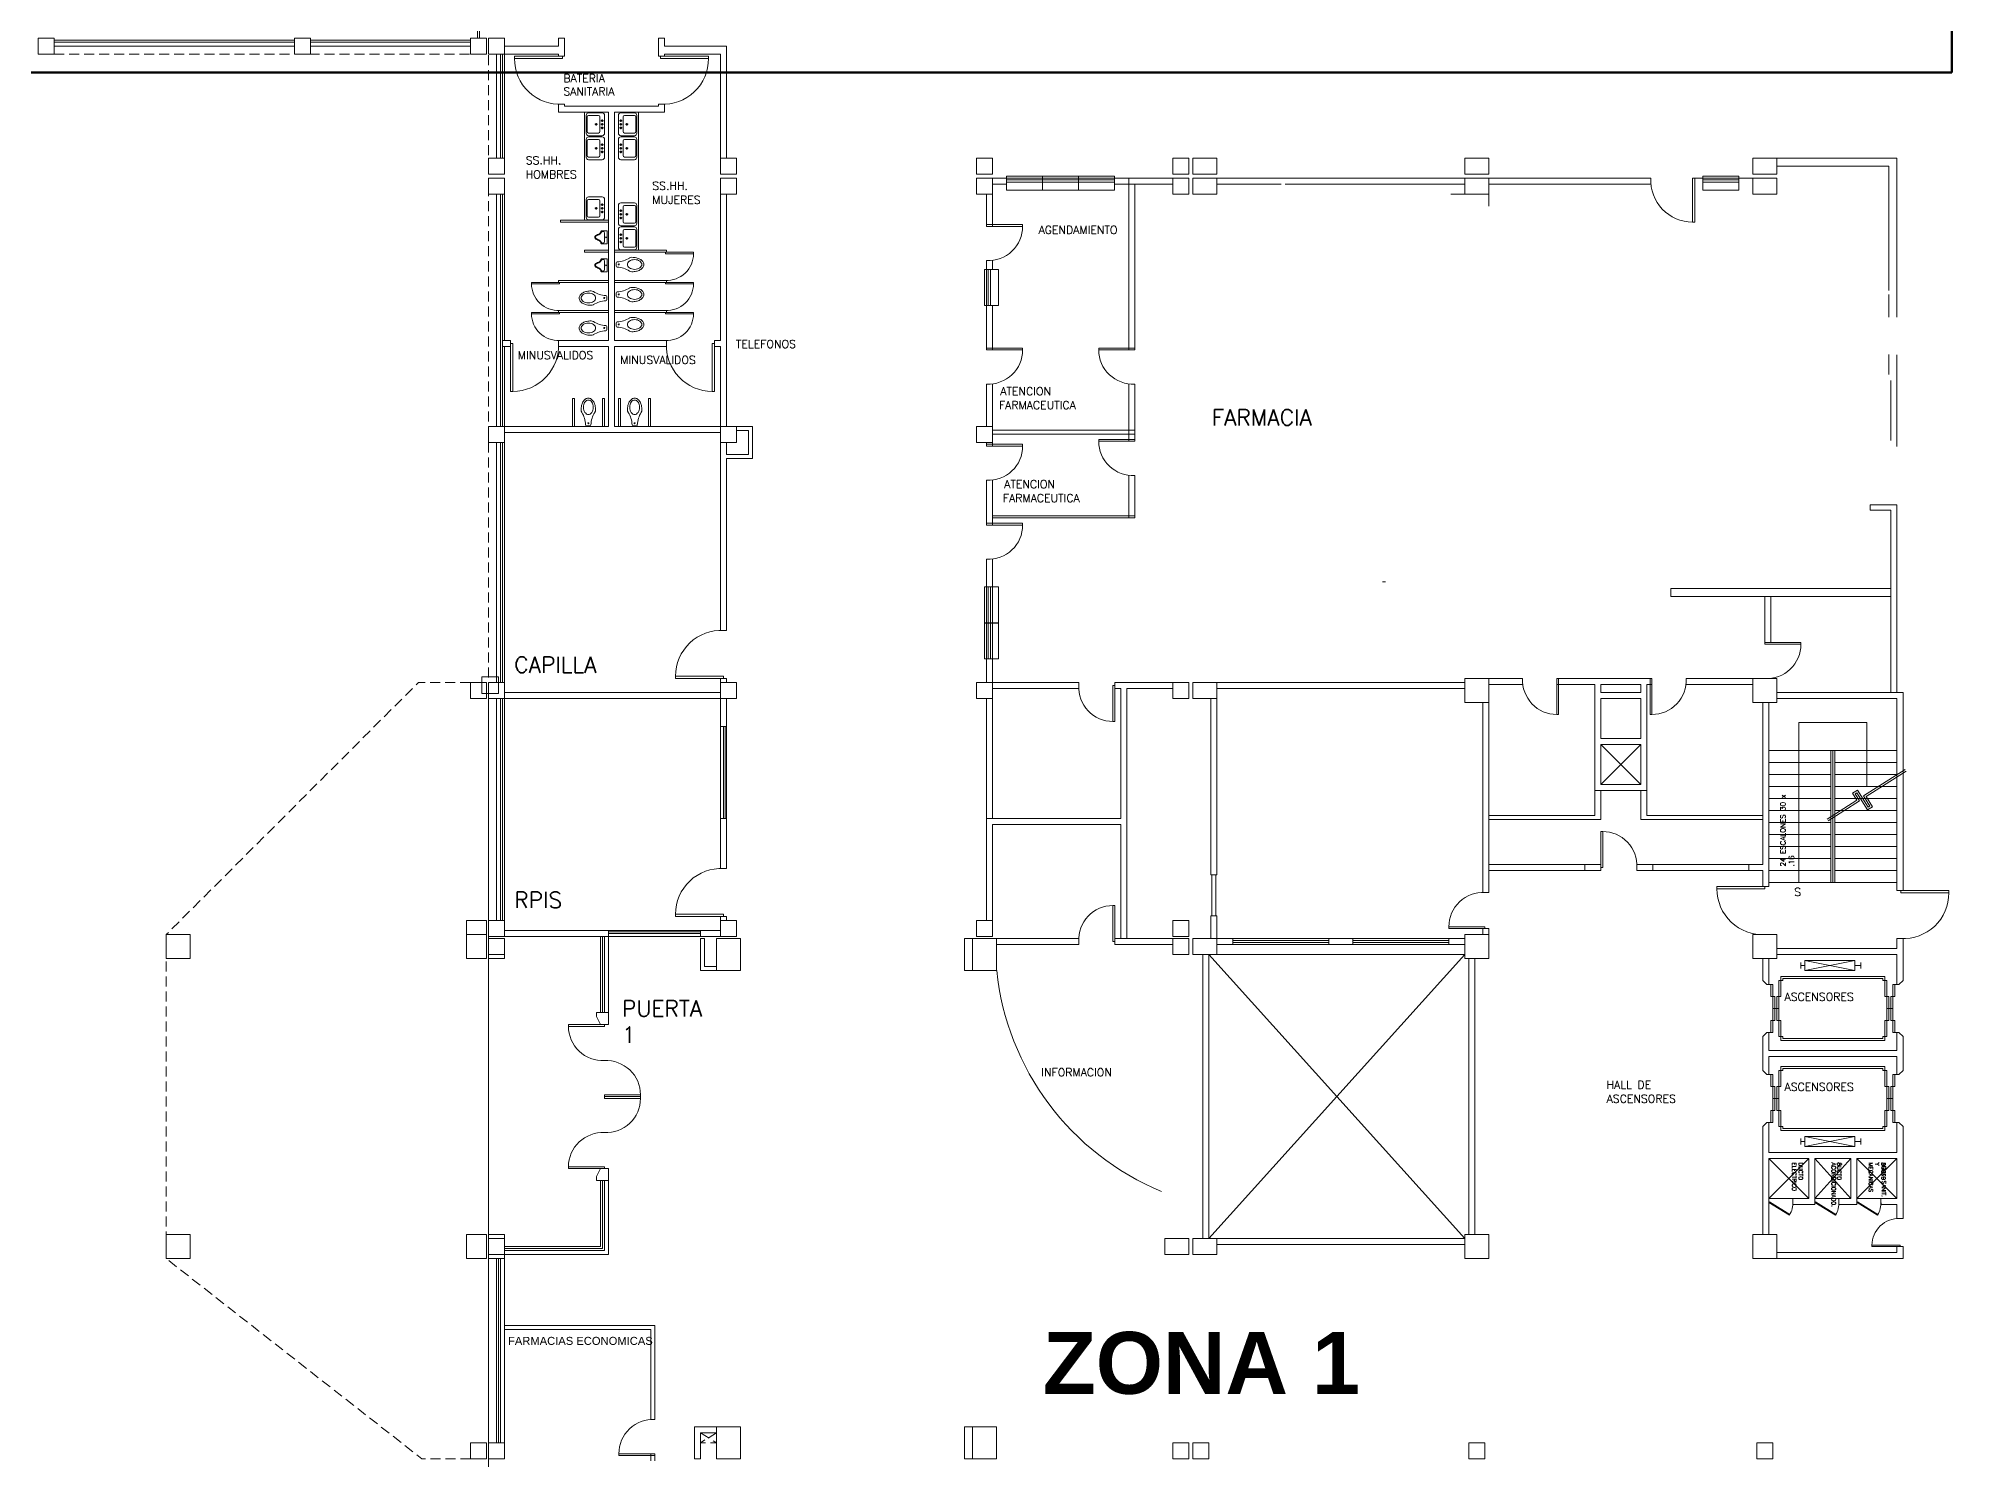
# Model space of a CAD drawing. Header units: millimetres. Extents: x 3379916 to 3461107, y 1810459 to 1930088.
# Drawn here: x 3411857 to 3459675, y 1849084 to 1884609 of the extents above; entities that cross this region are included whole.
import ezdxf

# ---------------------------------------------------------------- set-up
doc = ezdxf.new("R2010")
doc.units = ezdxf.units.MM
doc.linetypes.add('IMPORT-HIDDEN', pattern=[375, 250, -125])
for name, color, linetype, lineweight in [('AY', 1, 'Continuous', 9), ('COL', 2, 'Continuous', 9), ('GR', 6, 'Continuous', 9), ('MU', 1, 'Continuous', 9), ('NO', 7, 'Continuous', 9), ('PA', 7, 'Continuous', 9), ('planos entrada_dwg', 8, 'Continuous', 9), ('PU', 1, 'Continuous', 9), ('SA', 1, 'Continuous', 9), ('TA', 3, 'Continuous', 9), ('VE', 5, 'Continuous', 9), ('ZONAS', 20, 'Continuous', 50)]:
    doc.layers.add(name, color=color, linetype=linetype, lineweight=lineweight)
doc.styles.add('Arial_1', font='arial.ttf', dxfattribs={"height": 200})
doc.styles.add('Arial_B', font='arialbd.ttf', dxfattribs={"height": 1547.619048})
doc.styles.add('RomanS', font='romans__.ttf', dxfattribs={"height": 101209.372638})
doc.styles.add('RomanS_1', font='romans__.ttf', dxfattribs={"height": 130})
doc.styles.add('RomanS_2', font='romans__.ttf', dxfattribs={"height": 200})
doc.styles.add('RomanS_3', font='romans__.ttf', dxfattribs={"height": 400})

# ---------------------------------------------------------------- blocks, each defined once
blk = doc.blocks.new('planos entrada_dwg_P-IZ-171018-Nivel 1')
at = {"layer": 'PU', "flags": 128}
blk.add_lwpolyline([(50, 1000), (50, 0), (0, 0), (0, 1000)], close=True, dxfattribs=at)
at = {"layer": 'PU'}
blk.add_arc((50, 48.75), 951.25, 357.062399, 90, dxfattribs=at)
blk = doc.blocks.new('planos entrada_dwg_-COL40--171019-Nivel 1')
at = {"layer": 'COL', "flags": 128}
blk.add_lwpolyline([(-200, 200), (-200, -200), (200, -200), (200, 200)], close=True, dxfattribs=at)
blk = doc.blocks.new('planos entrada_dwg_AS-03-171020-Nivel 1')
at = {"layer": 'SA'}
for p, q in [((-278, -98), (-278, 242)), ((-218, 302), (232, 302)), ((-211, -103), (-211, 152)), ((-181, 182), (194, 182)), ((-53, 242), (-113, 242)), ((-83, 272), (-83, 212)), ((37, 242), (-23, 242)), ((37, 92), (-23, 92)), ((7, 272), (7, 212)), ((7, 122), (7, 62)), ((127, 242), (67, 242)), ((97, 272), (97, 212)), ((224, 152), (224, -103)), ((292, 242), (292, -98)), ((232, -158), (-218, -158)), ((194, -133), (-181, -133))]:
    blk.add_line(p, q, dxfattribs=at)
for centre in [(-83, 242), (7, 242), (7, 92), (97, 242)]:
    blk.add_circle(centre, 20, dxfattribs=at)
for centre, radius, start, end in [((-218, 242), 60, 90, 180), ((-181, 152), 30, 90, 180), ((194, 152), 30, 360, 90), ((232, 242), 60, 360, 90), ((-218, -98), 60, 180, 270), ((-181, -103), 30, 180, 270), ((194, -103), 30, 270, 0), ((232, -98), 60, 270, 0)]:
    blk.add_arc(centre, radius, start, end, dxfattribs=at)
blk = doc.blocks.new('planos entrada_dwg_AS-14-171021-Nivel 1')
at = {"layer": 'SA'}
blk.add_line((-46, 483), (36, 483), dxfattribs=at)
blk.add_circle((-2, 420), 12.5, dxfattribs=at)
for centre, radius, start, end in [((-46, 458), 25, 90, 177.4769), ((36, 458), 25, 2.5231, 90), ((-65, 88), 120, 150.7866, 180), ((322, 88), 507, 180, 192.6081), ((-36, 72), 153, 145.544, 150.7866), ((-700, 487), 630, 327.6068, 357.4769), ((140, 23), 266, 164.3377, 180), ((140, 23), 266, 180, 195.6623), ((70, 43), 192, 145.9062, 164.3377), ((25, 73), 138, 121.4639, 145.9062), ((-3, 119), 84.3, 90, 121.4639), ((-3, 119), 84.3, 58.5361, 90), ((-31, 73), 138, 34.0938, 58.5361), ((690, 487), 630, 182.5231, 212.3932), ((-76, 43), 192, 15.6623, 34.0938), ((-147, 23), 266, 0, 15.6623), ((-147, 23), 266, 344.3377, 360), ((26, 72), 153, 29.2134, 34.456), ((55, 88), 120, 360, 29.2134), ((-332, 88), 507, 347.3919, 0), ((160, 52), 341, 192.6081, 208.369), ((58, -3), 225, 208.369, 232.5096), ((70, 3), 192, 195.6623, 214.0938), ((25, -27), 138, 214.0938, 238.5361), ((-5, -86), 121, 232.5096, 270), ((-3, -73), 84.3, 238.5361, 270), ((-5, -86), 121, 270, 307.4904), ((-3, -73), 84.3, 270, 301.4639), ((-31, -27), 138, 301.4639, 325.9062), ((-68, -3), 225, 307.4904, 331.631), ((-76, 3), 192, 325.9062, 344.3377), ((-170, 52), 341, 331.631, 347.3919)]:
    blk.add_arc(centre, radius, start, end, dxfattribs=at)
blk = doc.blocks.new('planos entrada_dwg_-COL60--171026-Nivel 1')
at = {"layer": 'COL', "flags": 128}
blk.add_lwpolyline([(-300, 300), (-300, -300), (300, -300), (300, 300)], close=True, dxfattribs=at)
blk = doc.blocks.new('planos entrada_dwg_P-DE-171022-Nivel 1')
at = {"layer": 'PU', "flags": 128}
blk.add_lwpolyline([(-50, 1000), (-50, 0), (0, 0), (0, 1000)], close=True, dxfattribs=at)
at = {"layer": 'PU'}
blk.add_arc((-50, 48.75), 951.25, 90, 182.937601, dxfattribs=at)
blk = doc.blocks.new('planos entrada_dwg_AS-08-171027-Nivel 1')
at = {"layer": 'SA'}
for p, q in [((-121, 38), (-121, 28)), ((129, 78), (-81, 78)), ((169, 38), (169, 28)), ((-44, -96), (-33, -123)), ((-31, -90), (-18, -118)), ((78, -90), (65, -118)), ((91, -96), (80, -123))]:
    blk.add_line(p, q, dxfattribs=at)
at = {"layer": 'SA', "flags": 128}
blk.add_lwpolyline([(-136, 2), (-136, 143), (184, 143), (184, 2)], dxfattribs=at)
at = {"layer": 'SA'}
blk.add_circle((24, 113), 10, dxfattribs=at)
for centre, radius, start, end in [((-116, 2), 20, 180, 259.7597), ((-81, 38), 40, 90, 180), ((-81, 28), 40, 180, 248.1066), ((129, 38), 40, 360, 90), ((129, 28), 40, 291.8934, 0), ((164, 2), 20, 280.2403, 0), ((-136, -109), 92.5, 10.6851, 79.7597), ((-136, -109), 107, 10.6851, 68.1066), ((-26, -88), 20, 190.6851, 203.774), ((-51, -131), 20, 16.3231, 23.774), ((24, -109), 57.5, 193.7481, 343.6769), ((-37, -126), 20, 15.4756, 23.774), ((24, -109), 42.5, 195.4756, 344.5244), ((84, -126), 20, 156.226, 164.5244), ((184, -109), 108, 111.8934, 169.3149), ((98, -131), 20, 156.226, 163.6769), ((73, -88), 20, 336.226, 349.3149), ((184, -109), 92.5, 100.2403, 169.3149)]:
    blk.add_arc(centre, radius, start, end, dxfattribs=at)
blk = doc.blocks.new('planos entrada_dwg_-MP1-171028-Nivel 1')
at = {"layer": 'PU', "flags": 128}
for points in [[(475, 500), (475, 0), (500, 0), (500, 500)], [(-475, -500), (-475, 0), (-500, 0), (-500, -500)]]:
    blk.add_lwpolyline(points, close=True, dxfattribs=at)
at = {"layer": 'PU'}
for centre, start, end in [((475, 24.375), 90, 182.9376014), ((-475, -24.375), 270, 2.9376014)]:
    blk.add_arc(centre, 475.625, start, end, dxfattribs=at)
blk = doc.blocks.new('planos entrada_dwg_Ventanilla-171031-Nivel 1')
at = {"layer": 'PA', "color": 15}
for p, q in [((-900, -95), (-900, 55)), ((0, -95), (0, 55))]:
    blk.add_line(p, q, dxfattribs=at)
at = {"layer": 'VE', "color": 15}
for p, q in [((-900, 55), (0, 55)), ((-900, 0), (0, 0)), ((-900, -40), (0, -40))]:
    blk.add_line(p, q, dxfattribs=at)
at = {"layer": 'VE', "color": 15, "flags": 128}
blk.add_lwpolyline([(0, -295), (0, -95), (-900, -95), (-900, -295)], close=True, dxfattribs=at)
blk = doc.blocks.new('planos entrada_dwg_P-DUC-171025-Nivel 1')
at = {"layer": 'PU', "color": 15}
for p, q in [((521, -1100000), (512633, -1412635)), ((10942, -1082930), (523055, -1395565)), ((1150521, -1100000), (1662633, -1412635)), ((1160942, -1082930), (1673055, -1395565)), ((2200521, -1100000), (2712633, -1412635)), ((2210942, -1082930), (2723055, -1395565))]:
    blk.add_line(p, q, dxfattribs=at)
for centre in [(521, -1100000), (1150521, -1100000), (2200521, -1100000)]:
    blk.add_arc(centre, 600000, 328.5966916, 2.3880155, dxfattribs=at)
at = {"layer": 'NO', "color": 15, "attachment_point": 1, "rotation": 270, "line_spacing_factor": 0.984596, "style": 'RomanS'}
for s, insert, char_height, width in [('ELECTRICO', (683546, -95796), 101209.4, 999350.71), ('DUCTO', (844048, -95796), 101209.4, 617072.52), ('A.\\PACONDICIONADO.', (1833689, -95796), 101209.37, 1539731.61), ('DUCTO', (1807930, -95796), 101209.4, 617072.52), ('MECANICAS', (2597428, -95796), 101209.4, 1043005.94), ('AGUA-SANIT.\\PY', (2923187, -95796), 101209.37, 1163352.77), ('DUCTO', (2914438, -95796), 101209.4, 617072.52)]:
    blk.add_mtext(s, dxfattribs=dict(at, insert=insert, char_height=char_height, width=width))
blk = doc.blocks.new('planos entrada_dwg-171017-Nivel 1')
at = {"layer": 'AY', "linetype": 'IMPORT-HIDDEN'}
for p, q in [((3423107, 1880909), (3423107, 1874909)), ((3423107, 1874509), (3423107, 1868509)), ((3423107, 1849109), (3423107, 1842859))]:
    blk.add_line(p, q, dxfattribs=at)
at = {"layer": 'AY'}
for p, q in [((3435707, 1879908), (3435707, 1880709)), ((3435707, 1878827), (3435707, 1879058)), ((3435707, 1876822), (3435707, 1877927)), ((3435707, 1874909), (3435707, 1875972)), ((3423107, 1868109), (3423107, 1862109)), ((3451907, 1866959), (3450907, 1865959)), ((3451907, 1865959), (3450907, 1866959)), ((3423107, 1861609), (3423107, 1854709)), ((3447507, 1854609), (3441107, 1861709)), ((3456007, 1861309), (3457257, 1861559)), ((3457257, 1861309), (3456007, 1861559)), ((3455907, 1861509), (3455907, 1861359)), ((3456007, 1861434), (3455907, 1861434)), ((3457257, 1861434), (3457407, 1861434)), ((3457407, 1861509), (3457407, 1861359)), ((3455307, 1860359), (3455257, 1860359)), ((3458107, 1860359), (3458157, 1860359)), ((3455307, 1858109), (3455257, 1858109)), ((3458107, 1858109), (3458157, 1858109)), ((3455907, 1857109), (3455907, 1856959)), ((3456007, 1857034), (3455907, 1857034)), ((3457257, 1856909), (3456007, 1857159)), ((3456007, 1856909), (3457257, 1857159)), ((3457257, 1857034), (3457407, 1857034)), ((3457407, 1857109), (3457407, 1856959)), ((3455107, 1856609), (3456107, 1855609)), ((3456257, 1856609), (3457157, 1855609)), ((3457307, 1856609), (3458307, 1855609)), ((3423107, 1854109), (3423107, 1849509))]:
    blk.add_line(p, q, dxfattribs=at)
at = {"layer": 'AY', "linetype": 'IMPORT-HIDDEN', "flags": 128}
for points in [[(3412257, 1884209), (3418257, 1884209), (3423107, 1884209), (3423107, 1881309)], [(3422657, 1849109), (3421440, 1849109), (3415057, 1854109), (3415057, 1862209), (3421357, 1868509), (3422657, 1868509)], [(3428407, 1849759), (3428807, 1849509), (3428407, 1849509), (3428807, 1849759)]]:
    blk.add_lwpolyline(points, dxfattribs=at)
at = {"layer": 'AY', "flags": 128}
for points in [[(3441307, 1861709), (3447507, 1861709), (3441107, 1854609)], [(3455707, 1855609), (3455107, 1855609), (3456107, 1856609)], [(3456857, 1855609), (3456257, 1855609), (3457157, 1856609)], [(3457907, 1855609), (3457307, 1855609), (3458307, 1856609)]]:
    blk.add_lwpolyline(points, dxfattribs=at)
at = {"layer": 'AY', "color": 15, "flags": 128}
for points in [[(3456007, 1861559), (3456007, 1861309), (3457257, 1861309), (3457257, 1861559)], [(3455407, 1861059), (3455357, 1861059), (3455357, 1860659), (3455407, 1860659), (3455407, 1861059), (3455407, 1861159), (3458007, 1861159), (3458007, 1861059), (3457957, 1861059), (3457957, 1861109), (3455457, 1861109), (3455457, 1861059)], [(3455207, 1860659), (3455207, 1860359), (3455257, 1860359), (3455257, 1860659)], [(3455357, 1860659), (3455357, 1860359), (3455307, 1860359), (3455307, 1860659)], [(3458007, 1861059), (3458057, 1861059), (3458057, 1860659), (3458007, 1860659)], [(3458057, 1860659), (3458057, 1860359), (3458107, 1860359), (3458107, 1860659)], [(3458207, 1860659), (3458207, 1860359), (3458157, 1860359), (3458157, 1860659)], [(3455207, 1860059), (3455207, 1860359), (3455257, 1860359), (3455257, 1860059)], [(3455357, 1860059), (3455357, 1860359), (3455307, 1860359), (3455307, 1860059)], [(3458057, 1860059), (3458057, 1860359), (3458107, 1860359), (3458107, 1860059)], [(3458207, 1860059), (3458207, 1860359), (3458157, 1860359), (3458157, 1860059)], [(3455407, 1859659), (3455357, 1859659), (3455357, 1860059), (3455407, 1860059), (3455407, 1859659), (3455407, 1859559), (3458007, 1859559), (3458007, 1859659), (3457957, 1859659), (3457957, 1859609), (3455457, 1859609), (3455457, 1859659)], [(3458007, 1859659), (3458057, 1859659), (3458057, 1860059), (3458007, 1860059)], [(3455407, 1858809), (3455407, 1858909), (3458007, 1858909), (3458007, 1858809), (3457957, 1858809), (3457957, 1858859), (3455457, 1858859), (3455457, 1858809), (3455407, 1858809), (3455357, 1858809), (3455357, 1858409), (3455407, 1858409)], [(3458007, 1858809), (3458057, 1858809), (3458057, 1858409), (3458007, 1858409)], [(3455207, 1858409), (3455207, 1858109), (3455257, 1858109), (3455257, 1858409)], [(3455357, 1858409), (3455357, 1858109), (3455307, 1858109), (3455307, 1858409)], [(3458057, 1858409), (3458057, 1858109), (3458107, 1858109), (3458107, 1858409)], [(3458207, 1858409), (3458207, 1858109), (3458157, 1858109), (3458157, 1858409)], [(3455207, 1857809), (3455207, 1858109), (3455257, 1858109), (3455257, 1857809)], [(3455357, 1857809), (3455357, 1858109), (3455307, 1858109), (3455307, 1857809)], [(3455407, 1857409), (3455407, 1857309), (3458007, 1857309), (3458007, 1857409), (3457957, 1857409), (3457957, 1857359), (3455457, 1857359), (3455457, 1857409), (3455407, 1857409), (3455357, 1857409), (3455357, 1857809), (3455407, 1857809)], [(3458007, 1857409), (3458057, 1857409), (3458057, 1857809), (3458007, 1857809)], [(3458057, 1857809), (3458057, 1858109), (3458107, 1858109), (3458107, 1857809)], [(3458207, 1857809), (3458207, 1858109), (3458157, 1858109), (3458157, 1857809)], [(3456007, 1857159), (3456007, 1856909), (3457257, 1856909), (3457257, 1857159)]]:
    blk.add_lwpolyline(points, close=True, dxfattribs=at)
for points in [[(3455107, 1860959), (3455157, 1860959), (3455207, 1860959), (3455207, 1860659), (3455157, 1860659), (3455157, 1860959)], [(3458307, 1860959), (3458257, 1860959), (3458207, 1860959), (3458207, 1860659), (3458257, 1860659), (3458257, 1860959)], [(3455107, 1859759), (3455157, 1859759), (3455207, 1859759), (3455207, 1860059), (3455157, 1860059), (3455157, 1859759)], [(3458307, 1859759), (3458257, 1859759), (3458207, 1859759), (3458207, 1860059), (3458257, 1860059), (3458257, 1859759)], [(3455107, 1858709), (3455157, 1858709), (3455207, 1858709), (3455207, 1858409), (3455157, 1858409), (3455157, 1858709)], [(3458307, 1858709), (3458257, 1858709), (3458207, 1858709), (3458207, 1858409), (3458257, 1858409), (3458257, 1858709)], [(3455107, 1857509), (3455157, 1857509), (3455207, 1857509), (3455207, 1857809), (3455157, 1857809), (3455157, 1857509)], [(3458307, 1857509), (3458257, 1857509), (3458207, 1857509), (3458207, 1857809), (3458257, 1857809), (3458257, 1857509)]]:
    blk.add_lwpolyline(points, dxfattribs=at)
at = {"layer": 'COL', "color": 15, "flags": 128}
for points in [[(3440707, 1881609), (3440707, 1881209), (3441307, 1881209), (3441307, 1881609)], [(3447507, 1881609), (3447507, 1881209), (3448107, 1881209), (3448107, 1881609)], [(3454707, 1881609), (3454707, 1881209), (3455307, 1881209), (3455307, 1881609)], [(3440707, 1881109), (3440707, 1880709), (3441307, 1880709), (3441307, 1881109)], [(3447507, 1881109), (3447507, 1880709), (3448107, 1880709), (3448107, 1881109)], [(3454707, 1881109), (3454707, 1880709), (3455307, 1880709), (3455307, 1881109)], [(3440707, 1868509), (3440707, 1868109), (3441307, 1868109), (3441307, 1868509)], [(3415057, 1862209), (3415057, 1861609), (3415657, 1861609), (3415657, 1862209)], [(3422557, 1862209), (3422557, 1861609), (3423057, 1861609), (3423057, 1862209)], [(3428807, 1862109), (3428807, 1861309), (3429407, 1861309), (3429407, 1862109)], [(3435207, 1862109), (3435207, 1861309), (3435807, 1861309), (3435807, 1862109)], [(3440707, 1862109), (3440707, 1861709), (3441307, 1861709), (3441307, 1862109)], [(3415057, 1854709), (3415057, 1854109), (3415657, 1854109), (3415657, 1854709)], [(3422557, 1854709), (3422557, 1854109), (3423057, 1854109), (3423057, 1854709)], [(3440007, 1854609), (3440007, 1854209), (3440607, 1854209), (3440607, 1854609)], [(3440707, 1854609), (3440707, 1854209), (3441307, 1854209), (3441307, 1854609)], [(3428807, 1849909), (3428807, 1849109), (3429407, 1849109), (3429407, 1849909)], [(3435207, 1849909), (3435207, 1849109), (3435807, 1849109), (3435807, 1849909)]]:
    blk.add_lwpolyline(points, close=True, dxfattribs=at)
at = {"layer": 'GR', "color": 15}
for p, q in [((3455107, 1866809), (3456657, 1866809)), ((3455107, 1866509), (3456657, 1866509)), ((3456757, 1866509), (3458307, 1866509)), ((3455107, 1866209), (3456657, 1866209)), ((3455107, 1865909), (3456657, 1865909)), ((3456757, 1866209), (3458307, 1866209)), ((3456757, 1865909), (3458307, 1865909)), ((3455107, 1865609), (3456657, 1865609)), ((3456757, 1865609), (3458307, 1865609)), ((3455107, 1865309), (3456657, 1865309)), ((3455107, 1865009), (3456657, 1865009)), ((3456757, 1865309), (3458307, 1865309)), ((3456757, 1865009), (3458307, 1865009)), ((3455107, 1864709), (3456657, 1864709)), ((3456757, 1864709), (3458307, 1864709)), ((3455107, 1864409), (3456657, 1864409)), ((3455107, 1864109), (3456657, 1864109)), ((3456757, 1864409), (3458307, 1864409)), ((3456757, 1864109), (3458307, 1864109)), ((3455107, 1863809), (3456657, 1863809)), ((3455107, 1863509), (3456657, 1863509)), ((3456757, 1863809), (3458307, 1863809)), ((3456757, 1863509), (3458307, 1863509))]:
    blk.add_line(p, q, dxfattribs=at)
at = {"layer": 'GR', "color": 15, "flags": 128}
for points in [[(3455857, 1863509), (3455857, 1867509), (3457557, 1867509), (3457557, 1866159), (3457557, 1865909)], [(3456757, 1866809), (3456757, 1863509), (3456657, 1863509), (3456657, 1866809), (3456707, 1866809), (3456707, 1863509)], [(3456707, 1866809), (3456757, 1866809), (3458307, 1866809)], [(3456562, 1865093), (3457300, 1865569), (3457196, 1865739), (3457324, 1865818), (3457585, 1865391), (3457628, 1865417), (3457471, 1865673), (3458507, 1866337)], [(3456589, 1865050), (3457369, 1865552), (3457265, 1865723), (3457307, 1865749), (3457569, 1865322), (3457697, 1865401), (3457540, 1865657), (3458534, 1866295)]]:
    blk.add_lwpolyline(points, dxfattribs=at)
at = {"layer": 'MU'}
for p, q in [((3425507, 1882759), (3425507, 1880059)), ((3426857, 1879309), (3426857, 1882759)), ((3448107, 1880759), (3448107, 1880409)), ((3435557, 1874509), (3435557, 1874416)), ((3435707, 1874509), (3435707, 1874416)), ((3435557, 1873561), (3435557, 1872443)), ((3435707, 1873566), (3435707, 1872443)), ((3435707, 1871594), (3435707, 1868509)), ((3435557, 1871588), (3435557, 1868509))]:
    blk.add_line(p, q, dxfattribs=at)
at = {"layer": 'NO'}
for p, q in [((3436055, 1881109), (3435707, 1881109)), ((3436055, 1880959), (3435707, 1880959)), ((3439107, 1881109), (3438755, 1881109)), ((3439257, 1880959), (3438755, 1880959)), ((3447507, 1880709), (3447158, 1880709)), ((3453251, 1881109), (3454707, 1881109)), ((3458107, 1878209), (3458107, 1877637)), ((3458107, 1876708), (3458107, 1876209)), ((3458307, 1876697), (3458307, 1876209)), ((3435707, 1874813), (3439257, 1874813)), ((3439107, 1874712), (3439107, 1874538)), ((3439107, 1873689), (3439107, 1872623)), ((3435707, 1872673), (3439257, 1872673)), ((3445521, 1871020), (3445446, 1871020)), ((3455007, 1869509), (3455007, 1870661)), ((3455157, 1869509), (3455157, 1870661)), ((3441157, 1863701), (3441307, 1863701)), ((3441307, 1862680), (3441157, 1862680)), ((3427166, 1849234), (3427166, 1849059)), ((3427266, 1849234), (3427266, 1849059))]:
    blk.add_line(p, q, dxfattribs=at)
at = {"layer": 'NO', "flags": 128}
for points in [[(3455307, 1881609), (3458307, 1881609), (3458307, 1877637)], [(3455307, 1881409), (3458107, 1881409), (3458107, 1878309)], [(3439257, 1874538), (3439257, 1874712), (3435707, 1874712)], [(3435707, 1872623), (3439257, 1872623), (3439257, 1873683)], [(3458307, 1872946), (3457639, 1872946), (3457639, 1872813), (3458157, 1872813)], [(3458157, 1870861), (3452658, 1870861), (3452658, 1870661), (3458157, 1870661)], [(3450907, 1865809), (3450907, 1865081), (3448107, 1865081)], [(3450757, 1865809), (3450757, 1865181), (3448107, 1865181)], [(3454957, 1865081), (3451907, 1865081), (3451907, 1865809)], [(3454957, 1865181), (3452057, 1865181), (3452057, 1865809)], [(3423507, 1852435), (3427266, 1852435), (3427266, 1850089)], [(3423507, 1852335), (3427166, 1852335), (3427166, 1850088)]]:
    blk.add_lwpolyline(points, dxfattribs=at)
at = {"layer": 'PA'}
for p, q in [((3429057, 1884409), (3429057, 1881609)), ((3429057, 1880709), (3429057, 1874909)), ((3435557, 1879908), (3435557, 1880709)), ((3441307, 1881109), (3447507, 1881109)), ((3441307, 1880959), (3442921, 1880959)), ((3443021, 1880959), (3447507, 1880959)), ((3435557, 1878827), (3435557, 1879053)), ((3435557, 1876822), (3435557, 1877972)), ((3435557, 1874909), (3435557, 1875967)), ((3439107, 1874712), (3439107, 1875972)), ((3439257, 1874712), (3439257, 1875967)), ((3458157, 1876059), (3458157, 1874559)), ((3458307, 1874409), (3458307, 1876209)), ((3423507, 1874759), (3428907, 1874759)), ((3458157, 1872813), (3458157, 1868259)), ((3458307, 1868259), (3458307, 1872946)), ((3423507, 1868259), (3428907, 1868259)), ((3447507, 1868509), (3441307, 1868509)), ((3447507, 1868359), (3441307, 1868359)), ((3448107, 1868609), (3448951, 1868609)), ((3448107, 1868459), (3448957, 1868459)), ((3449806, 1868609), (3452183, 1868609)), ((3453033, 1868459), (3454707, 1868459)), ((3453038, 1868609), (3455157, 1868609)), ((3435707, 1868109), (3435707, 1865109)), ((3441157, 1868109), (3441157, 1863701)), ((3441307, 1863701), (3441307, 1868109)), ((3435557, 1865109), (3435557, 1862559)), ((3441182, 1863701), (3441182, 1862680)), ((3441282, 1862680), (3441282, 1863701)), ((3441157, 1862680), (3441157, 1862109)), ((3437857, 1862109), (3437857, 1861959)), ((3438757, 1862109), (3438757, 1861959)), ((3455107, 1859309), (3458307, 1859309)), ((3455107, 1859159), (3458307, 1859159))]:
    blk.add_line(p, q, dxfattribs=at)
at = {"layer": 'PA', "flags": 128}
for points in [[(3423507, 1884209), (3424857, 1884209), (3424857, 1884159), (3425007, 1884159), (3425007, 1884609), (3424857, 1884609), (3424857, 1884409), (3423507, 1884409)], [(3428907, 1881609), (3428907, 1884209), (3427507, 1884209), (3427507, 1884159), (3427357, 1884159), (3427357, 1884609), (3427507, 1884609), (3427507, 1884409), (3429057, 1884409)], [(3427507, 1882759), (3427507, 1882959), (3427357, 1882959), (3427357, 1882909), (3425007, 1882909), (3425007, 1882959), (3424857, 1882959), (3424857, 1882759)], [(3424857, 1882759), (3426107, 1882759), (3426107, 1877059), (3424857, 1877059), (3424857, 1876909)], [(3428907, 1880709), (3428907, 1877059), (3428757, 1877059), (3428757, 1876909), (3428907, 1876909), (3428907, 1874909), (3426257, 1874909), (3426257, 1876909), (3427557, 1876909), (3427557, 1877059), (3426257, 1877059), (3426257, 1882759), (3427507, 1882759)], [(3440207, 1881109), (3439107, 1881109), (3439107, 1876822)], [(3439257, 1876822), (3439257, 1880959), (3440207, 1880959)], [(3448107, 1881109), (3452157, 1881109), (3452157, 1880959), (3448107, 1880959)], [(3424857, 1876909), (3426107, 1876909), (3426107, 1874909), (3423507, 1874909)], [(3429307, 1874909), (3429707, 1874909), (3429707, 1874109), (3429057, 1874109), (3429057, 1869809), (3428907, 1869809), (3428907, 1874509)], [(3429307, 1874809), (3429607, 1874809), (3429607, 1874209), (3429057, 1874209), (3429057, 1874509)], [(3428907, 1868509), (3428907, 1868609), (3429057, 1868609), (3429057, 1868509)], [(3440207, 1868509), (3438757, 1868509), (3438757, 1868359), (3438907, 1868359), (3438907, 1865109), (3435557, 1865109), (3435557, 1868109)], [(3435707, 1868359), (3437857, 1868359), (3437857, 1868509), (3435707, 1868509)], [(3439057, 1862109), (3439057, 1868359), (3440207, 1868359)], [(3449806, 1868459), (3450757, 1868459), (3450757, 1865809), (3452057, 1865809), (3452057, 1868459), (3452183, 1868459)], [(3455307, 1868259), (3458457, 1868259), (3458457, 1863309), (3458307, 1863309), (3458307, 1868109), (3455307, 1868109)], [(3429057, 1868109), (3429057, 1867409), (3428907, 1867409), (3428907, 1868109), (3423507, 1868109)], [(3448107, 1868009), (3448107, 1863259), (3447957, 1863259), (3447957, 1868009)], [(3454957, 1868009), (3454957, 1863959), (3454607, 1863959), (3454607, 1863809), (3454957, 1863809)], [(3454957, 1863809), (3454957, 1863409), (3455107, 1863409), (3455107, 1868009)], [(3438907, 1862109), (3438907, 1864959), (3435707, 1864959), (3435707, 1862559)], [(3450907, 1863809), (3450507, 1863809), (3450507, 1863959), (3450907, 1863959), (3450907, 1863809)], [(3452207, 1863809), (3451807, 1863809), (3451807, 1863959), (3452207, 1863959), (3452207, 1863809)], [(3422557, 1862209), (3422557, 1862559), (3423057, 1862559), (3423057, 1862209)], [(3429057, 1862559), (3429057, 1862659), (3428907, 1862659), (3428907, 1862559)], [(3441307, 1861959), (3441707, 1861959), (3441707, 1862109), (3441307, 1862109), (3441307, 1862680)], [(3423507, 1862159), (3426107, 1862159), (3426107, 1862309), (3423507, 1862309)], [(3428907, 1862309), (3428407, 1862309), (3428407, 1862159), (3428907, 1862159)], [(3428807, 1861309), (3428407, 1861309), (3428407, 1862109), (3428507, 1862109), (3428507, 1861409), (3428807, 1861409)], [(3435207, 1862109), (3435007, 1862109), (3435007, 1861309), (3435207, 1861309)], [(3435807, 1861959), (3437857, 1861959), (3437857, 1862109), (3435807, 1862109)], [(3440207, 1862109), (3438757, 1862109), (3438757, 1861959), (3438907, 1861959), (3440207, 1861959)], [(3447507, 1862109), (3447107, 1862109), (3447107, 1861959), (3447507, 1861959)], [(3448107, 1862209), (3448107, 1862359), (3447957, 1862359), (3447957, 1862209)], [(3455307, 1861859), (3458307, 1861859), (3458307, 1862109), (3458457, 1862109), (3458457, 1861059), (3458357, 1860959), (3458307, 1860959), (3458307, 1861709), (3455307, 1861709)], [(3423107, 1861709), (3423107, 1861609), (3423507, 1861609), (3423507, 1861709)], [(3455107, 1861609), (3455107, 1860959), (3455057, 1860959), (3454957, 1861059), (3454957, 1861609)], [(3454957, 1854709), (3454957, 1857409), (3455057, 1857509), (3455107, 1857509), (3455107, 1856759), (3458307, 1856759), (3458307, 1857509), (3458357, 1857509), (3458457, 1857409), (3458457, 1855109), (3458307, 1855109), (3458307, 1855459), (3457907, 1855459), (3457907, 1855609)], [(3455107, 1854709), (3455107, 1856609), (3456107, 1856609), (3456107, 1855609), (3455707, 1855609), (3455707, 1855459), (3456257, 1855459), (3456257, 1856609), (3457157, 1856609), (3457157, 1855609), (3456857, 1855609), (3456857, 1855459), (3457307, 1855459), (3457307, 1856609), (3458307, 1856609), (3458307, 1855609), (3457907, 1855609)], [(3423107, 1854609), (3423107, 1854709), (3423507, 1854709), (3423507, 1854609)], [(3455307, 1854109), (3458457, 1854109), (3458457, 1854409), (3458307, 1854409), (3458307, 1854259), (3455307, 1854259)], [(3423107, 1854209), (3423107, 1854109), (3423507, 1854109), (3423507, 1854209)], [(3428807, 1849759), (3428407, 1849759), (3428407, 1849109), (3428257, 1849109), (3428257, 1849909), (3428807, 1849909)], [(3435207, 1849909), (3435007, 1849909), (3435007, 1849109), (3435207, 1849109)]]:
    blk.add_lwpolyline(points, dxfattribs=at)
for points in [[(3423457, 1876909), (3423457, 1877059), (3423657, 1877059), (3423657, 1876909)], [(3450907, 1868259), (3451907, 1868259), (3451907, 1868459), (3450907, 1868459)], [(3451907, 1867109), (3451907, 1868109), (3450907, 1868109), (3450907, 1867109)], [(3451907, 1865959), (3451907, 1866959), (3450907, 1866959), (3450907, 1865959)], [(3428907, 1863859), (3429057, 1863859), (3429057, 1865109), (3428907, 1865109)], [(3444707, 1861959), (3444107, 1861959), (3444107, 1862109), (3444707, 1862109)]]:
    blk.add_lwpolyline(points, close=True, dxfattribs=at)
at = {"layer": 'PA', "color": 15, "flags": 128}
for points in [[(3426107, 1860259), (3425807, 1860259), (3425807, 1860159), (3425907, 1859959), (3426107, 1859959)], [(3426107, 1856059), (3425807, 1856059), (3425807, 1856159), (3425907, 1856359), (3426107, 1856359)]]:
    blk.add_lwpolyline(points, close=True, dxfattribs=at)
for points in [[(3455107, 1859159), (3455107, 1858709), (3455057, 1858709), (3454957, 1858809), (3454957, 1859659), (3455057, 1859759), (3455107, 1859759), (3455107, 1859309)], [(3458307, 1859159), (3458307, 1858709), (3458357, 1858709), (3458457, 1858809), (3458457, 1859659), (3458357, 1859759), (3458307, 1859759), (3458307, 1859309)]]:
    blk.add_lwpolyline(points, dxfattribs=at)
at = {"layer": 'PA', "color": 15}
blk.add_arc((3442512, 1862012), 6741, 185.9836, 247.4715, dxfattribs=at)
at = {"layer": 'TA'}
for p, q in [((3440957, 1861709), (3440957, 1854609)), ((3441107, 1861709), (3441107, 1854609)), ((3447607, 1854709), (3447607, 1861609)), ((3447757, 1854709), (3447757, 1861609)), ((3441307, 1854609), (3447507, 1854609)), ((3441307, 1854459), (3447507, 1854459))]:
    blk.add_line(p, q, dxfattribs=at)
at = {"layer": 'TA', "flags": 128}
for points in [[(3422832, 1884609), (3422832, 1885109), (3422882, 1885109), (3422882, 1884609)], [(3426107, 1880009), (3424907, 1880009), (3424907, 1880059), (3426107, 1880059)], [(3426107, 1879259), (3425507, 1879259), (3425507, 1879309), (3426107, 1879309)], [(3426257, 1879309), (3427557, 1879309), (3427557, 1879259), (3426257, 1879259)], [(3426107, 1878509), (3424857, 1878509), (3424857, 1878559), (3426107, 1878559)], [(3426257, 1878559), (3427557, 1878559), (3427557, 1878509), (3426257, 1878509)], [(3426107, 1877809), (3424857, 1877809), (3424857, 1877759), (3426107, 1877759)], [(3426257, 1877809), (3427557, 1877809), (3427557, 1877759), (3426257, 1877759)], [(3425257, 1874909), (3425257, 1875609), (3425207, 1875609), (3425207, 1874909)], [(3425957, 1874909), (3425957, 1875609), (3426007, 1875609), (3426007, 1874909)], [(3426357, 1874909), (3426357, 1875609), (3426407, 1875609), (3426407, 1874909)], [(3427107, 1874909), (3427107, 1875609), (3427157, 1875609), (3427157, 1874909)]]:
    blk.add_lwpolyline(points, dxfattribs=at)
at = {"layer": 'VE'}
for p, q in [((3418257, 1884559), (3412257, 1884559)), ((3418257, 1884509), (3412257, 1884509)), ((3422657, 1884559), (3418657, 1884559)), ((3422657, 1884509), (3418657, 1884509)), ((3418257, 1884409), (3412257, 1884409)), ((3422657, 1884409), (3418657, 1884409)), ((3423307, 1884209), (3423307, 1881609)), ((3423407, 1884209), (3423407, 1881609)), ((3423457, 1884209), (3423457, 1881609)), ((3423507, 1884209), (3423507, 1881609)), ((3423307, 1874909), (3423307, 1880709)), ((3423407, 1874909), (3423407, 1880709)), ((3423457, 1874909), (3423457, 1880709)), ((3423507, 1877059), (3423507, 1880709)), ((3423507, 1874909), (3423507, 1876909)), ((3423307, 1868509), (3423307, 1874509)), ((3423407, 1868509), (3423407, 1874509)), ((3423457, 1868509), (3423457, 1874509)), ((3423507, 1868509), (3423507, 1874509)), ((3423307, 1862559), (3423307, 1868109)), ((3423407, 1862559), (3423407, 1868109)), ((3423457, 1862559), (3423457, 1868109)), ((3423507, 1862559), (3423507, 1868109)), ((3428907, 1867409), (3428907, 1865109)), ((3428982, 1867409), (3428982, 1865109)), ((3429022, 1867409), (3429022, 1865109)), ((3429057, 1867409), (3429057, 1865109)), ((3448107, 1863959), (3450507, 1863959)), ((3452207, 1863959), (3454607, 1863959)), ((3448107, 1863809), (3450507, 1863809)), ((3452207, 1863809), (3454607, 1863809)), ((3425907, 1860259), (3425907, 1862159)), ((3425957, 1860259), (3425957, 1862159)), ((3426007, 1860259), (3426007, 1862159)), ((3428407, 1862309), (3426107, 1862309)), ((3428407, 1862274), (3426107, 1862274)), ((3428407, 1862234), (3426107, 1862234)), ((3441707, 1862109), (3444107, 1862109)), ((3441707, 1862059), (3444107, 1862059)), ((3444707, 1862109), (3447107, 1862109)), ((3444707, 1862059), (3447107, 1862059)), ((3441707, 1862009), (3444107, 1862009)), ((3441707, 1861959), (3444107, 1861959)), ((3444707, 1862009), (3447107, 1862009)), ((3444707, 1861959), (3447107, 1861959)), ((3425907, 1859959), (3426107, 1859959)), ((3425907, 1856359), (3426107, 1856359)), ((3423307, 1849509), (3423307, 1854109)), ((3423357, 1849509), (3423357, 1854109)), ((3423407, 1849509), (3423407, 1854109)), ((3423507, 1849509), (3423507, 1854109))]:
    blk.add_line(p, q, dxfattribs=at)
at = {"layer": 'VE', "flags": 128}
for points in [[(3426107, 1860259), (3426107, 1862159), (3428407, 1862159)], [(3423507, 1854209), (3426107, 1854209), (3426107, 1856059)], [(3423507, 1854359), (3425957, 1854359), (3425957, 1856059)], [(3423507, 1854309), (3426007, 1854309), (3426007, 1856059)], [(3423507, 1854409), (3425907, 1854409), (3425907, 1856059)]]:
    blk.add_lwpolyline(points, dxfattribs=at)
at = {"layer": 'ZONAS', "color": 8, "lineweight": 140, "flags": 128}
blk.add_lwpolyline([(3459675, 1883750), (3379916, 1883750), (3379916, 1926035), (3459675, 1926035)], close=True, dxfattribs=at)
for name, p in [('planos entrada_dwg_-COL40--171019-Nivel 1', (3412057, 1884409)), ('planos entrada_dwg_-COL40--171019-Nivel 1', (3418457, 1884409)), ('planos entrada_dwg_-COL40--171019-Nivel 1', (3422857, 1884409)), ('planos entrada_dwg_-COL40--171019-Nivel 1', (3423307, 1884409)), ('planos entrada_dwg_-COL40--171019-Nivel 1', (3423307, 1881409)), ('planos entrada_dwg_-COL40--171019-Nivel 1', (3429107, 1881409)), ('planos entrada_dwg_-COL40--171019-Nivel 1', (3435507, 1881409)), ('planos entrada_dwg_Ventanilla-171031-Nivel 1', (3436955, 1881109)), ('planos entrada_dwg_Ventanilla-171031-Nivel 1', (3437855, 1881109)), ('planos entrada_dwg_Ventanilla-171031-Nivel 1', (3438755, 1881109)), ('planos entrada_dwg_-COL40--171019-Nivel 1', (3440407, 1881409)), ('planos entrada_dwg_Ventanilla-171031-Nivel 1', (3454356, 1881109)), ('planos entrada_dwg_-COL40--171019-Nivel 1', (3423307, 1880909)), ('planos entrada_dwg_-COL40--171019-Nivel 1', (3429107, 1880909)), ('planos entrada_dwg_-COL40--171019-Nivel 1', (3435507, 1880909)), ('planos entrada_dwg_-COL40--171019-Nivel 1', (3440407, 1880909)), ('planos entrada_dwg_-COL40--171019-Nivel 1', (3423307, 1874709)), ('planos entrada_dwg_-COL40--171019-Nivel 1', (3429107, 1874709)), ('planos entrada_dwg_-COL40--171019-Nivel 1', (3435507, 1874709)), ('planos entrada_dwg_-COL40--171019-Nivel 1', (3422857, 1868309)), ('planos entrada_dwg_-COL40--171019-Nivel 1', (3423307, 1868309)), ('planos entrada_dwg_-COL40--171019-Nivel 1', (3429107, 1868309)), ('planos entrada_dwg_-COL40--171019-Nivel 1', (3435507, 1868309)), ('planos entrada_dwg_-COL40--171019-Nivel 1', (3440407, 1868309)), ('planos entrada_dwg_-COL60--171026-Nivel 1', (3447807, 1868309)), ('planos entrada_dwg_-COL60--171026-Nivel 1', (3455007, 1868309)), ('planos entrada_dwg_-COL40--171019-Nivel 1', (3423307, 1862359)), ('planos entrada_dwg_-COL40--171019-Nivel 1', (3429107, 1862359)), ('planos entrada_dwg_-COL40--171019-Nivel 1', (3435507, 1862359)), ('planos entrada_dwg_-COL40--171019-Nivel 1', (3440407, 1862359)), ('planos entrada_dwg_-COL40--171019-Nivel 1', (3423307, 1861909)), ('planos entrada_dwg_-COL40--171019-Nivel 1', (3440407, 1861909)), ('planos entrada_dwg_-COL60--171026-Nivel 1', (3447807, 1861909)), ('planos entrada_dwg_-COL60--171026-Nivel 1', (3455007, 1861909)), ('planos entrada_dwg_-COL40--171019-Nivel 1', (3423307, 1854409)), ('planos entrada_dwg_-COL60--171026-Nivel 1', (3447807, 1854409)), ('planos entrada_dwg_-COL60--171026-Nivel 1', (3455007, 1854409)), ('planos entrada_dwg_-COL40--171019-Nivel 1', (3422857, 1849309)), ('planos entrada_dwg_-COL40--171019-Nivel 1', (3423307, 1849309)), ('planos entrada_dwg_-COL40--171019-Nivel 1', (3440407, 1849309)), ('planos entrada_dwg_-COL40--171019-Nivel 1', (3440907, 1849309)), ('planos entrada_dwg_-COL40--171019-Nivel 1', (3447807, 1849309)), ('planos entrada_dwg_-COL40--171019-Nivel 1', (3455007, 1849309))]:
    blk.add_blockref(name, p)
for name, p, xscale, yscale, zscale, rotation in [('planos entrada_dwg_P-DE-171022-Nivel 1', (3424957, 1884159), 1.2, 1.2, 1.2, 90), ('planos entrada_dwg_P-DE-171022-Nivel 1', (3423657, 1876984), 1.199999999999999, 1.199999999999999, 1.199999999999999, 180), ('planos entrada_dwg_P-DE-171022-Nivel 1', (3439257, 1876867), 0.9, 0.9, 0.9, 90.00000000000003), ('planos entrada_dwg_P-DE-171022-Nivel 1', (3439257, 1874583), 0.9, 0.9, 0.9, 90.00000000000003), ('planos entrada_dwg_P-IZ-171018-Nivel 1', (3449851, 1868609), 0.9, 0.9, 0.9, 180), ('planos entrada_dwg_P-IZ-171018-Nivel 1', (3448007, 1862359), 0.9000000000000001, 0.9000000000000001, 0.9000000000000001, 90), ('planos entrada_dwg_P-DE-171022-Nivel 1', (3455007, 1863409), 1.2, 1.2, 1.2, 90), ('planos entrada_dwg_-MP1-171028-Nivel 1', (3426007, 1859059), 1.8, 1.8, 1.8, 90), ('planos entrada_dwg_P-IZ-171018-Nivel 1', (3458382, 1854409), 0.7000000000000002, 0.7000000000000002, 0.7000000000000002, 90), ('planos entrada_dwg_P-IZ-171018-Nivel 1', (3427266, 1849189), 0.9000000000000001, 0.9000000000000001, 0.9000000000000001, 90)]:
    blk.add_blockref(name, p, dxfattribs=dict(xscale=xscale, yscale=yscale, zscale=zscale, rotation=rotation))
at = {"extrusion": (0, 0, -1)}
for name, p, xscale, yscale, zscale, rotation in [('planos entrada_dwg_P-DE-171022-Nivel 1', (-3427407, 1884159), 1.199999999999999, 1.199999999999999, -1.199999999999999, 90.00000000000003), ('planos entrada_dwg_P-DE-171022-Nivel 1', (-3453251, 1881109), 1.094454386137214, 1.094454386137214, -1.094454386137214, 180), ('planos entrada_dwg_P-DE-171022-Nivel 1', (-3435557, 1879953), 0.9, 0.9, -0.9, 90.00000000000003), ('planos entrada_dwg_P-DE-171022-Nivel 1', (-3427532, 1879259), 0.7000000000000001, 0.7000000000000001, -0.7000000000000001, 90.00000000000003), ('planos entrada_dwg_P-IZ-171018-Nivel 1', (-3424882, 1878509), 0.7000000000000002, 0.7000000000000002, -0.7000000000000002, 270), ('planos entrada_dwg_P-DE-171022-Nivel 1', (-3427532, 1878509), 0.7000000000000001, 0.7000000000000001, -0.7000000000000001, 90.00000000000003), ('planos entrada_dwg_P-IZ-171018-Nivel 1', (-3424882, 1877759), 0.7000000000000002, 0.7000000000000002, -0.7000000000000002, 270), ('planos entrada_dwg_P-DE-171022-Nivel 1', (-3427532, 1877759), 0.7000000000000001, 0.7000000000000001, -0.7000000000000001, 90.00000000000003), ('planos entrada_dwg_P-DE-171022-Nivel 1', (-3428757, 1876984), 1.199999999999999, 1.199999999999999, -1.199999999999999, 180), ('planos entrada_dwg_P-DE-171022-Nivel 1', (-3435557, 1876867), 0.9, 0.9, -0.9, 90.00000000000003), ('planos entrada_dwg_P-DE-171022-Nivel 1', (-3435557, 1874461), 0.9, 0.9, -0.9, 90.00000000000003), ('planos entrada_dwg_P-DE-171022-Nivel 1', (-3435557, 1872488), 0.9, 0.9, -0.9, 90.00000000000003), ('planos entrada_dwg_P-DE-171022-Nivel 1', (-3428982, 1868609), 1.2, 1.2, -1.2, 270), ('planos entrada_dwg_P-DE-171022-Nivel 1', (-3455007, 1869509), 0.9, 0.9, -0.9, 90.00000000000003), ('planos entrada_dwg_P-DE-171022-Nivel 1', (-3438757, 1868434), 0.9, 0.9, -0.9, 180), ('planos entrada_dwg_P-IZ-171018-Nivel 1', (-3452138, 1868609), 0.9, 0.9, -0.9, 180), ('planos entrada_dwg_P-DE-171022-Nivel 1', (-3428982, 1862659), 1.2, 1.2, -1.2, 270), ('planos entrada_dwg_P-DE-171022-Nivel 1', (-3458404, 1863309), 1.199999999999999, 1.199999999999999, -1.199999999999999, 90.00000000000003), ('planos entrada_dwg_-MP1-171028-Nivel 1', (-3426007, 1857259), 1.8, 1.8, -1.8, 270)]:
    blk.add_blockref(name, p, dxfattribs=dict(at, xscale=xscale, yscale=yscale, zscale=zscale, rotation=rotation))
at = {"extrusion": (0, 0, -1), "zscale": -1}
for name, p, rotation in [('planos entrada_dwg_AS-03-171020-Nivel 1', (-3425707, 1882452), 90.00000000000003), ('planos entrada_dwg_AS-03-171020-Nivel 1', (-3425707, 1881852), 90.00000000000003), ('planos entrada_dwg_AS-03-171020-Nivel 1', (-3425707, 1880352), 90.00000000000003), ('planos entrada_dwg_AS-14-171021-Nivel 1', (-3425582, 1878120), 90.00000000000003), ('planos entrada_dwg_AS-14-171021-Nivel 1', (-3425582, 1877370), 90.00000000000003), ('planos entrada_dwg_AS-14-171021-Nivel 1', (-3425607, 1875409), 180)]:
    blk.add_blockref(name, p, dxfattribs=dict(at, rotation=rotation))
for name, p, rotation in [('planos entrada_dwg_AS-03-171020-Nivel 1', (3426657, 1882452), 90), ('planos entrada_dwg_AS-03-171020-Nivel 1', (3426657, 1881852), 90), ('planos entrada_dwg_AS-03-171020-Nivel 1', (3426657, 1880202), 90), ('planos entrada_dwg_AS-08-171027-Nivel 1', (3425932, 1879659), 270), ('planos entrada_dwg_AS-03-171020-Nivel 1', (3426657, 1879602), 90), ('planos entrada_dwg_AS-08-171027-Nivel 1', (3425932, 1878959), 270), ('planos entrada_dwg_AS-14-171021-Nivel 1', (3426782, 1878959), 90), ('planos entrada_dwg_Ventanilla-171031-Nivel 1', (3435557, 1878827), 90), ('planos entrada_dwg_AS-14-171021-Nivel 1', (3426782, 1878209), 90), ('planos entrada_dwg_AS-14-171021-Nivel 1', (3426782, 1877459), 90), ('planos entrada_dwg_AS-14-171021-Nivel 1', (3426757, 1875409), 180), ('planos entrada_dwg_Ventanilla-171031-Nivel 1', (3435557, 1870895), 90), ('planos entrada_dwg_Ventanilla-171031-Nivel 1', (3435557, 1869996), 90)]:
    blk.add_blockref(name, p, dxfattribs=dict(rotation=rotation))
for name, p, xscale, yscale, zscale in [('planos entrada_dwg_-COL40--171019-Nivel 1', (3423151, 1868442), 1.045848385139936, 1.045848385139936, 1.045848385139936), ('planos entrada_dwg_P-IZ-171018-Nivel 1', (3450907, 1863884), 0.9, 0.9, 0.9), ('planos entrada_dwg_P-DUC-171025-Nivel 1', (3455107, 1856609), 0.001, 0.001, 0.001)]:
    blk.add_blockref(name, p, dxfattribs=dict(xscale=xscale, yscale=yscale, zscale=zscale))
at = {"extrusion": (0, 0, -1), "xscale": 0.9, "yscale": 0.9, "zscale": -0.9}
blk.add_blockref('planos entrada_dwg_P-IZ-171018-Nivel 1', (-3438757, 1862034), dxfattribs=at)
at = {"layer": 'NO', "attachment_point": 1}
for s, insert, char_height, width, line_spacing_factor, style in [('BATERIA\\PSANITARIA', (3424979, 1883708), 200, 1738.23, 0.983083, 'RomanS_2'), ('SS.HH.', (3424038, 1881657), 200, 1233.58, 0.983083, 'RomanS_2'), ('HOMBRES', (3424038, 1881307), 200, 1786.99, 0.983083, 'RomanS_2'), ('SS.HH.', (3427201, 1881021), 200, 1233.58, 0.983083, 'RomanS_2'), ('MUJERES', (3427201, 1880671), 200, 1640.72, 0.983083, 'RomanS_2'), ('AGENDAMIENTO', (3436855, 1879919), 200, 2679.27, 0.983083, 'RomanS_2'), ('TELEFONOS', (3429291, 1877067), 200, 2028.34, 0.983083, 'RomanS_2'), ('MINUSVALIDOS', (3423840, 1876789), 200, 2550.06, 0.983083, 'RomanS_2'), ('MINUSVALIDOS', (3426401, 1876670), 200, 2550.06, 0.983083, 'RomanS_2'), ('FARMACEUTICA', (3435865, 1875540), 200, 2701.21, 0.983083, 'RomanS_2'), ('ATENCION', (3435898, 1875887), 200, 1772.36, 0.983083, 'RomanS_2'), ('FARMACIA', (3441183, 1875334), 400, 3490.86, 0.983083, 'RomanS_3'), ('ATENCION', (3435996, 1873565), 200, 1772.36, 0.983083, 'RomanS_2'), ('FARMACEUTICA', (3435963, 1873218), 200, 2701.21, 0.983083, 'RomanS_2'), ('CAPILLA', (3423752, 1869153), 400, 2847.29, 0.983083, 'RomanS_3'), ('RPIS', (3423752, 1863274), 400, 1628.42, 0.983083, 'RomanS_3'), ('S', (3455739, 1863373), 200, 231.6, 0.983083, 'RomanS_2'), ('ASCENSORES', (3455496, 1860752), 200, 2394.03, 0.983083, 'RomanS_2'), ('PUERTA\\P1', (3426443, 1860562), 400, 2725.4, 0.983083, 'RomanS_3'), ('INFORMACION', (3436921, 1858866), 200, 2445.23, 0.983083, 'RomanS_2'), ('ASCENSORES', (3451050, 1858204), 200, 2394.03, 0.983083, 'RomanS_2'), ('HALL DE', (3451050, 1858554), 200, 1560.26, 0.983083, 'RomanS_2'), ('ASCENSORES', (3455496, 1858502), 200, 2394.03, 0.983083, 'RomanS_2'), ('FARMACIAS ECONOMICAS', (3423596, 1852154), 200, 4314.29, 0.941778, 'Arial_1')]:
    blk.add_mtext(s, dxfattribs=dict(at, insert=insert, char_height=char_height, width=width, line_spacing_factor=line_spacing_factor, style=style))
at = {"layer": 'NO', "insert": (3455392, 1863909), "char_height": 130, "width": 2575.11, "attachment_point": 1, "rotation": 90, "line_spacing_factor": 0.983083, "style": 'RomanS_1'}
blk.add_mtext('24 ESCALONES 30 x\\P.16', dxfattribs=at)
at = {"layer": 'ZONAS', "color": 7, "insert": (3436963, 1852278), "char_height": 1547.6, "width": 9180.72, "attachment_point": 1, "line_spacing_factor": 0.941778, "style": 'Arial_B'}
blk.add_mtext('ZONA 1', dxfattribs=at)

msp = doc.modelspace()

# ---------------------------------------------------------------- block references
at = {"layer": 'planos entrada_dwg', "color": 7}
msp.add_blockref('planos entrada_dwg-171017-Nivel 1', (0, 0), dxfattribs=at)

doc.saveas('drawing.dxf')
